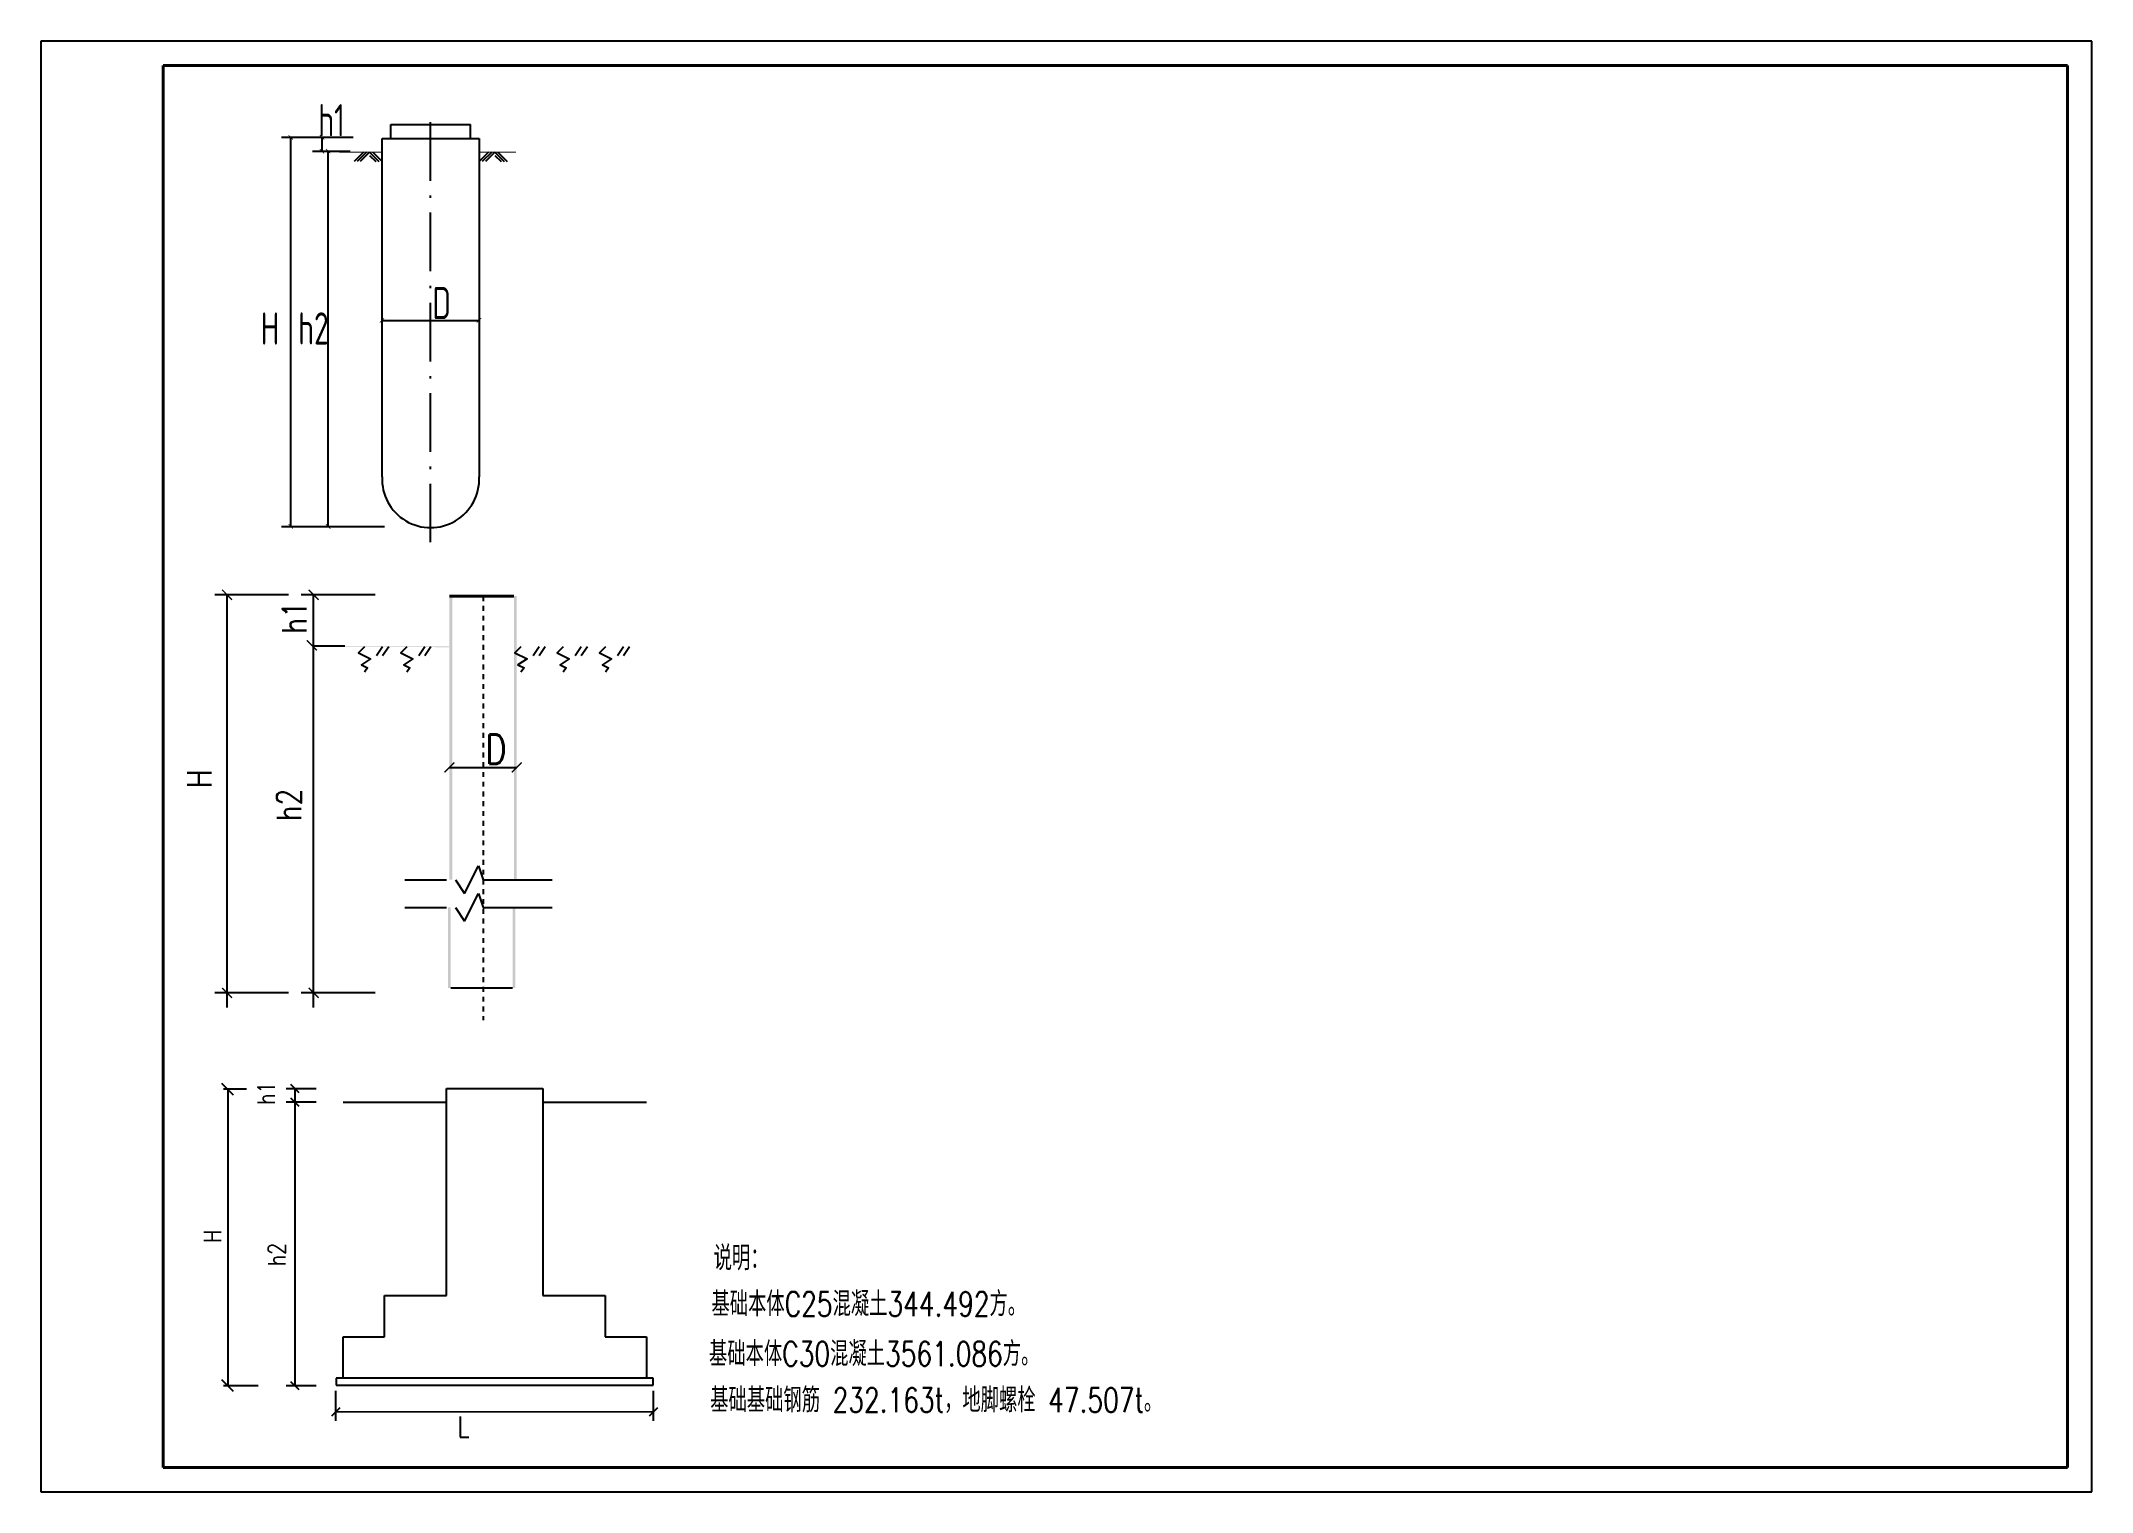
# Model space of a CAD drawing. Header units: millimetres. Extents: x 4529 to 4949, y 337 to 634.
import ezdxf
from ezdxf.enums import TextEntityAlignment as Align

# ---------------------------------------------------------------- set-up
doc = ezdxf.new("R2010")
doc.units = ezdxf.units.MM
for name, pattern in [('2', [18.5, 12, -3, 0.5, -3]), ('实线', [20, 10, 10]), ('短虚线', [2, 1, -1])]:
    doc.linetypes.add(name, pattern=pattern)
for name, color, linetype in [('FD_CUSHION', 7, '实线'), ('FD_FRAME_OUT', 1, '实线'), ('GroundLines', 1, '国网地面线'), ('MARK_SIZE', 3, '实线'), ('ZSSignLayer', 7, 'Continuous')]:
    doc.layers.add(name, color=color, linetype=linetype)
doc.styles.add('HZ', font='simplex.shx', dxfattribs={"width": 0.75, "height": 5, "bigfont": 'hztxt.shx'})
doc.styles.get("Standard").update_dxf_attribs({"font": 'txt', "bigfont": 'gbcbig.shx'})
doc.styles.add('TSSD_Norm', font='tssdeng.shx', dxfattribs={"width": 0.7, "bigfont": 'hztxt.shx'})
doc.linetypes.add('国网地面线', pattern='A,0.5,[7,LilySharps.shx,S=0.3,R=0,X=-0.5,Y=-0.6],1.5', length=2)

msp = doc.modelspace()

# ---------------------------------------------------------------- linework, layer by layer
at = {"color": 3}
for p, q in [((4948.65, 633.51), (4528.65, 633.51)), ((4528.65, 633.51), (4528.65, 336.51)), ((4948.65, 336.51), (4948.65, 633.51)), ((4528.65, 336.51), (4948.65, 336.51))]:
    msp.add_line(p, q, dxfattribs=at)
at = {"color": 7, "linetype": '2'}
msp.add_line((4608.44, 530.9), (4608.44, 618.49), dxfattribs=at)
at = {"color": 7}
for p, q in [((4592.57, 613.79), (4577.88, 613.79)), ((4579.79, 534.15), (4579.79, 613.79)), ((4586.18, 613.79), (4586.18, 610.95)), ((4598.5, 544.28), (4598.5, 613.58)), ((4598.5, 613.58), (4618.38, 613.58)), ((4600.27, 613.63), (4600.27, 616.42)), ((4600.27, 616.42), (4616.61, 616.42)), ((4616.61, 613.63), (4616.61, 616.42)), ((4618.38, 613.58), (4618.38, 544.28)), ((4584.26, 610.95), (4591.93, 610.95)), ((4587.46, 534.15), (4587.46, 610.95)), ((4594.67, 610.74), (4592.75, 608.83)), ((4595.31, 610.74), (4593.39, 608.83)), ((4595.94, 610.74), (4594.03, 608.83)), ((4595.94, 610.74), (4597.86, 608.83)), ((4595.94, 610.11), (4597.22, 608.83)), ((4596.58, 610.74), (4598.5, 608.83)), ((4620.3, 610.74), (4618.38, 608.83)), ((4620.94, 610.74), (4619.02, 608.83)), ((4621.57, 610.74), (4619.66, 608.83)), ((4621.57, 610.74), (4623.49, 608.83)), ((4621.57, 610.11), (4622.85, 608.83)), ((4622.21, 610.74), (4624.13, 608.83)), ((4598.47, 576.33), (4618.38, 576.33)), ((4577.88, 534.15), (4585.54, 534.15)), ((4583.63, 534.15), (4591.29, 534.15)), ((4585.54, 534.15), (4593.21, 534.15)), ((4591.29, 534.15), (4598.96, 534.15))]:
    msp.add_line(p, q, dxfattribs=at)
at = {"color": 7, "linetype": 'Continuous', "lineweight": 25}
for p, q in [((4579.35, 520.16), (4564.24, 520.16)), ((4566.76, 435.66), (4566.76, 520.16)), ((4566.76, 435.66), (4566.76, 520.16)), ((4597.07, 520.16), (4581.96, 520.16)), ((4584.48, 435.66), (4584.48, 520.16)), ((4584.48, 435.66), (4584.48, 520.16)), ((4598.61, 509.52), (4597.37, 507.67)), ((4599.85, 509.52), (4598.61, 507.67)), ((4607.26, 509.52), (4606.03, 507.67)), ((4608.5, 509.52), (4607.26, 507.67)), ((4630.65, 509.52), (4629.41, 507.67)), ((4631.89, 509.52), (4630.65, 507.67)), ((4639.3, 509.52), (4638.07, 507.67)), ((4640.54, 509.52), (4639.3, 507.67)), ((4647.95, 509.52), (4646.72, 507.67)), ((4649.19, 509.52), (4647.95, 507.67)), ((4615.4, 459), (4618.23, 464.67)), ((4618.23, 464.67), (4619.18, 461.83)), ((4603.18, 461.83), (4611.67, 461.83)), ((4613.51, 461.83), (4615.4, 459)), ((4615.4, 453.34), (4618.23, 459)), ((4618.23, 459), (4619.18, 456.17)), ((4619.18, 461.83), (4633.34, 461.83)), ((4603.18, 456.17), (4611.67, 456.17)), ((4613.51, 456.17), (4615.4, 453.34)), ((4619.18, 456.17), (4633.34, 456.17)), ((4570.33, 438.67), (4564.24, 438.67)), ((4579.35, 438.67), (4564.24, 438.67)), ((4588.04, 438.67), (4581.96, 438.67)), ((4597.07, 438.67), (4581.96, 438.67))]:
    msp.add_line(p, q, dxfattribs=at)
at = {"linetype": '短虚线'}
msp.add_line((4619.18, 519.88), (4619.18, 433.08), dxfattribs=at)
at = {"lineweight": 25}
for p, q in [((4590.9, 509.61), (4584.24, 509.61)), ((4570.76, 418.93), (4566, 418.93)), ((4573.15, 358.26), (4566, 358.26))]:
    msp.add_line(p, q, dxfattribs=at)
for p, q in [((4612.28, 484.83), (4626.07, 484.83)), ((4612.57, 439.68), (4625.22, 439.68)), ((4566.89, 418.93), (4566.89, 358.26)), ((4580.66, 419.06), (4580.66, 358.23))]:
    msp.add_line(p, q)
at = {"color": 0, "linetype": 'ByBlock', "lineweight": 25}
for p, q in [((4568.08, 417.73), (4565.69, 420.13)), ((4568.08, 357.06), (4565.69, 359.46))]:
    msp.add_line(p, q, dxfattribs=at)
at = {"color": 0}
msp.add_line((4589.09, 352.99), (4654.03, 352.88), dxfattribs=at)
at = {"color": 3, "const_width": 0.6}
for points in [[(4553.65, 628.51), (4553.65, 341.51)], [(4943.65, 628.51), (4553.65, 628.51)], [(4943.65, 341.51), (4943.65, 628.51)], [(4553.65, 341.51), (4943.65, 341.51)]]:
    msp.add_lwpolyline(points, dxfattribs=at)
at = {"color": 7}
for points, const_width in [([(4580.24, 613.34), (4579.34, 614.24)], 0.128), ([(4586.63, 613.34), (4585.73, 614.24)], 0.128), ([(4586.63, 610.5), (4585.73, 611.4)], 0.128), ([(4587.89, 610.54), (4586.99, 611.45)], 0.128), ([(4598.5, 610.74), (4589.73, 610.74)], 0.224), ([(4625.92, 610.74), (4618.38, 610.74)], 0.224), ([(4598.02, 575.88), (4598.92, 576.78)], 0.128), ([(4617.9, 575.88), (4618.8, 576.78)], 0.128), ([(4580.24, 533.7), (4579.34, 534.6)], 0.128), ([(4587.91, 533.7), (4587.01, 534.6)], 0.128)]:
    msp.add_lwpolyline(points, dxfattribs=dict(at, const_width=const_width))
msp.add_lwpolyline([(4598.5, 544.28, 1.044488), (4618.38, 544.28)], format="xyb", dxfattribs=at)
at = {"color": 7, "lineweight": 25, "const_width": 0.288}
for points in [[(4567.78, 519.14), (4565.74, 521.18)], [(4585.5, 519.14), (4583.46, 521.18)], [(4585.14, 508.79), (4583.1, 510.82)], [(4611.27, 483.81), (4613.3, 485.85)], [(4625.05, 483.81), (4627.09, 485.85)], [(4567.78, 437.65), (4565.74, 439.69)], [(4585.5, 437.65), (4583.46, 439.69)]]:
    msp.add_lwpolyline(points, dxfattribs=at)
at = {"color": 7, "lineweight": 25}
for points in [[(4594.9, 509.52), (4593.67, 508.28), (4596.14, 507.05), (4594.29, 505.81), (4595.52, 505.19), (4594.9, 504.33)], [(4603.55, 509.52), (4602.32, 508.28), (4604.79, 507.05), (4602.94, 505.81), (4604.17, 505.19), (4603.55, 504.33)], [(4626.94, 509.52), (4625.71, 508.28), (4628.18, 507.05), (4626.32, 505.81), (4627.56, 505.19), (4626.94, 504.33)], [(4635.59, 509.52), (4634.36, 508.28), (4636.83, 507.05), (4634.98, 505.81), (4636.21, 505.19), (4635.59, 504.33)], [(4644.24, 509.52), (4643.01, 508.28), (4645.48, 507.05), (4643.63, 505.81), (4644.86, 505.19), (4644.24, 504.33)]]:
    msp.add_lwpolyline(points, dxfattribs=at)
for points in [[(4612.28, 461.83), (4612.85, 461.83), (4612.28, 519.88), (4612.85, 519.88)], [(4626.07, 519.88), (4625.5, 519.88), (4626.07, 461.83), (4625.5, 461.83)], [(4612, 439.68), (4612.57, 439.68), (4612, 456.17), (4612.57, 456.17)], [(4625.79, 456.17), (4625.22, 456.17), (4625.79, 439.68), (4625.22, 439.68)]]:
    msp.add_trace(points, dxfattribs=at)
at = {"lineweight": 25}
for points in [[(4590.25, 509.61), (4590.26, 509.47), (4612.21, 509.61), (4612.21, 509.43)], [(4591.31, 509.61), (4591.31, 509.47), (4591.31, 509.61), (4591.31, 509.47)]]:
    msp.add_trace(points, dxfattribs=at)
at = {"layer": 'FD_CUSHION', "color": 0, "linetype": '实线'}
for p, q in [((4590.5, 359.81), (4589.09, 359.81)), ((4589.09, 359.81), (4589.09, 358.4)), ((4589.09, 358.4), (4654.03, 358.4)), ((4654.03, 359.81), (4652.62, 359.81)), ((4654.03, 358.4), (4654.03, 359.81))]:
    msp.add_line(p, q, dxfattribs=at)
at = {"layer": 'FD_FRAME_OUT', "color": 0, "linetype": '实线'}
for p, q in [((4611.68, 376.75), (4611.68, 419.11)), ((4611.68, 419.11), (4631.44, 419.11)), ((4631.44, 419.11), (4631.44, 376.75)), ((4598.97, 368.28), (4598.97, 376.75)), ((4598.97, 376.75), (4611.68, 376.75)), ((4631.44, 376.75), (4644.15, 376.75)), ((4644.15, 376.75), (4644.15, 368.28)), ((4590.5, 359.81), (4590.5, 368.28)), ((4590.5, 368.28), (4598.97, 368.28)), ((4644.15, 368.28), (4652.62, 368.28)), ((4652.62, 368.28), (4652.62, 359.81)), ((4652.62, 359.81), (4590.5, 359.81))]:
    msp.add_line(p, q, dxfattribs=at)
at = {"layer": 'GroundLines', "color": 0, "linetype": '国网地面线'}
for p, q in [((4590.5, 416.28), (4611.68, 416.28)), ((4631.44, 416.28), (4652.62, 416.28))]:
    msp.add_line(p, q, dxfattribs=at)
at = {"layer": 'MARK_SIZE', "color": 0, "linetype": '实线'}
for p, q in [((4584.98, 419.06), (4578.86, 419.06)), ((4584.98, 416.28), (4578.86, 416.28)), ((4584.98, 416.28), (4578.86, 416.28)), ((4581.51, 418.21), (4579.81, 419.91)), ((4581.51, 415.43), (4579.81, 417.13)), ((4580.66, 376.75), (4580.66, 368.28)), ((4580.66, 368.28), (4580.66, 359.81)), ((4584.98, 358.23), (4578.86, 358.23)), ((4581.51, 357.38), (4579.81, 359.07)), ((4588.98, 357.2), (4588.98, 351.08)), ((4654.03, 357.2), (4654.03, 351.08)), ((4589.82, 353.73), (4588.13, 352.03)), ((4654.88, 353.73), (4653.18, 352.03))]:
    msp.add_line(p, q, dxfattribs=at)
at = {"layer": 'ZSSignLayer', "color": 7, "const_width": 0.6}
msp.add_lwpolyline([(4612.28, 519.88), (4625.5, 519.88)], dxfattribs=at)

# ---------------------------------------------------------------- texts
at = {"color": 7, "style": 'TSSD_Norm', "width": 0.7}
for s, height, p in [('h1', 6.589, (4585.43, 614.01)), ('H', 6.59, (4573.64, 571.38)), ('h2', 6.589, (4581.31, 571.38))]:
    msp.add_text(s, height=height, dxfattribs=at).set_placement(p)
msp.add_text('D', height=6.59, dxfattribs=at).set_placement((4610.7, 576.58), align=Align.CENTER)
at = {"color": 7, "lineweight": 25, "width": 0.8}
for s, height, p in [('h1', 4.998, (4583.05, 512.16)), ('H', 5, (4563.56, 480.6)), ('h2', 4.998, (4581.94, 473.79)), ('h1', 3.57, (4576.56, 415.73)), ('H', 3.57, (4565.55, 387.46)), ('h2', 3.57, (4578.73, 382.72))]:
    msp.add_text(s, height=height, rotation=90, dxfattribs=at).set_placement(p)
for s, height, p in [('D', 6, (4619.67, 485.54)), ('L', 4.28, (4613.92, 347.7))]:
    msp.add_text(s, height=height, dxfattribs=at).set_placement(p)
at = {"color": 0, "lineweight": 25, "style": 'HZ', "width": 0.75}
for s, p in [('说明：', (4666.4, 381.89)), ('基础本体C25混凝土344.492方。', (4665.94, 372.49)), ('基础本体C30混凝土3561.086方。', (4665.44, 362.28)), ('基础基础钢筋 232.163t，地脚螺栓 47.507t。', (4665.69, 352.82))]:
    msp.add_text(s, height=5, dxfattribs=at).set_placement(p)

doc.saveas('drawing.dxf')
